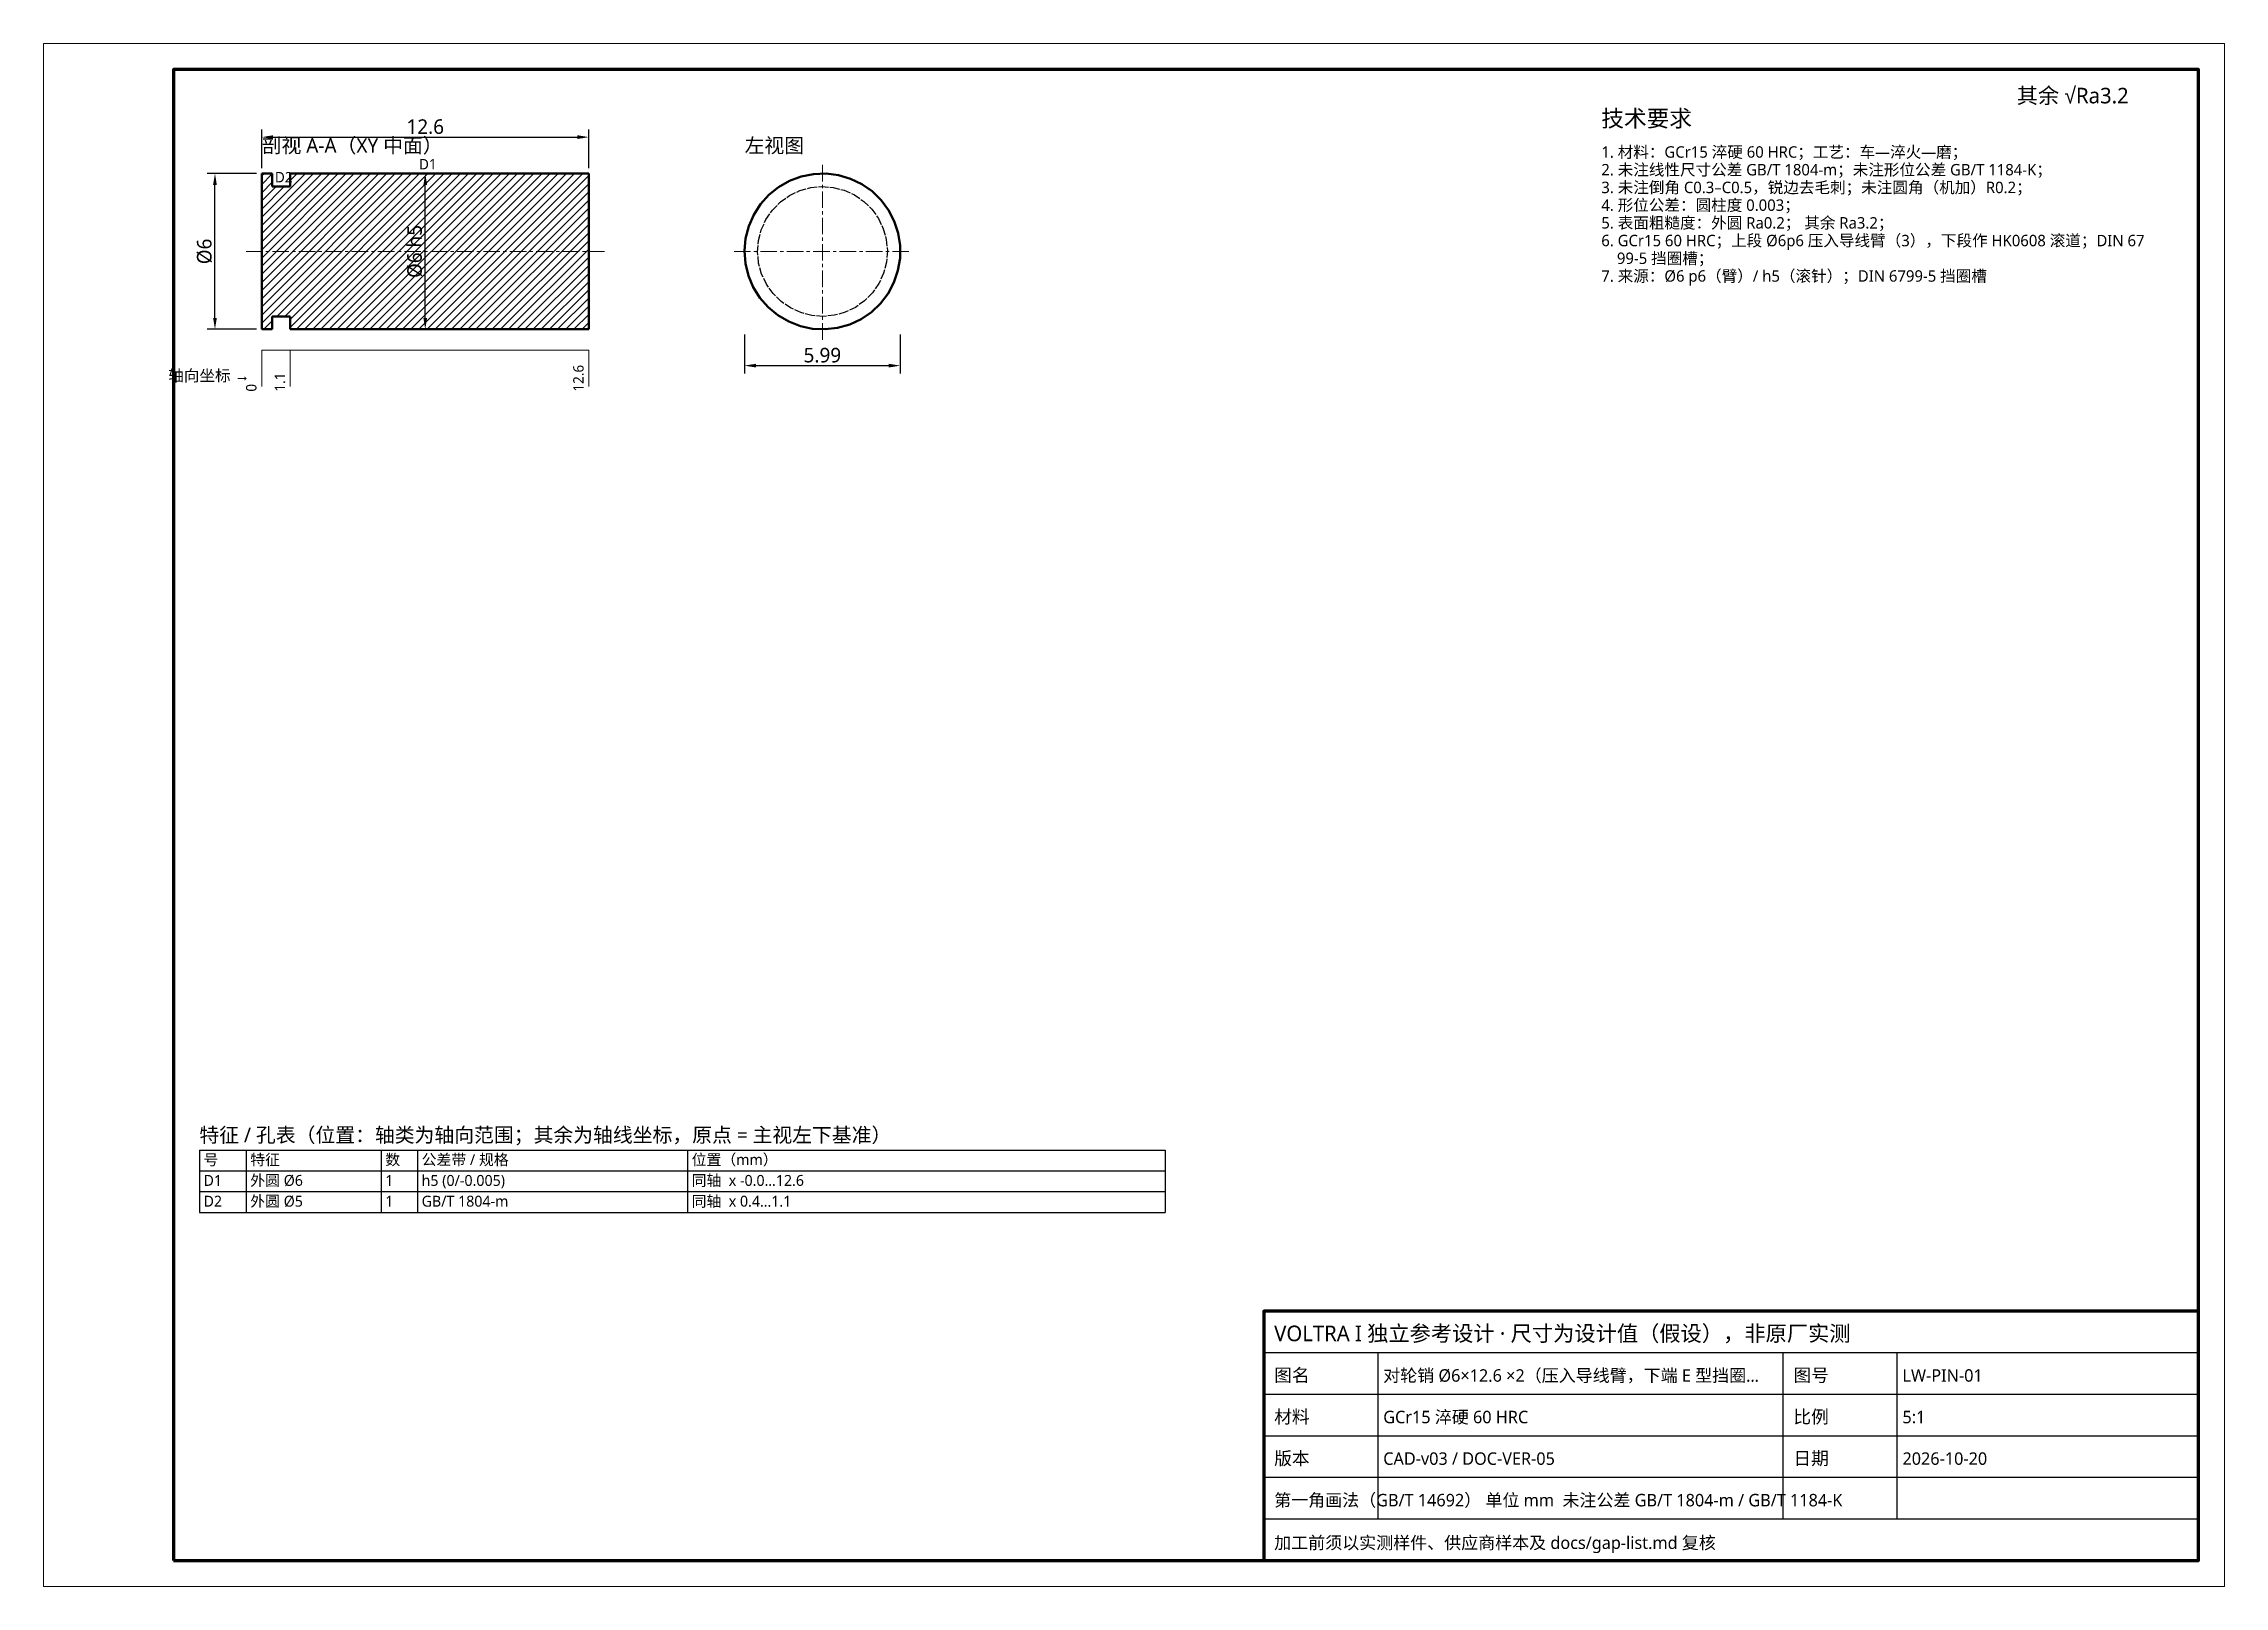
# Model space of a CAD drawing. Header units: millimetres. Extents: x 0 to 420, y 0 to 297.
import ezdxf

# ---------------------------------------------------------------- set-up
doc = ezdxf.new("R2010")
doc.units = ezdxf.units.MM
doc.linetypes.add('CENTER', pattern=[5.08, 3.175, -0.635, 0.635, -0.635])
doc.linetypes.add('DASHED', pattern=[1.524, 1.27, -0.254])
for name, color, linetype, lineweight in [('CENTER', 1, 'CENTER', 18), ('DIM', 3, 'CONTINUOUS', 18), ('FRAME', 7, 'CONTINUOUS', 70), ('HATCH', 8, 'CONTINUOUS', 13), ('HIDDEN', 8, 'DASHED', 25), ('TEXT', 7, 'CONTINUOUS', 25), ('VISIBLE', 7, 'CONTINUOUS', 50)]:
    doc.layers.add(name, color=color, linetype=linetype, lineweight=lineweight)
doc.styles.add('CJK', font='NotoSansCJK-Regular.ttc')
doc.dimstyles.new('GB', dxfattribs={"dimtxt": 2.8, "dimasz": 2.2, "dimexe": 1.5, "dimexo": 1, "dimgap": 0.6, "dimtad": 1, "dimlfac": 100, "dimzin": 12, "dimdsep": 46, "dimtxsty": 'CJK', "dimcen": 2.5, "dimazin": 3, "dimtfac": 0.5, "dimtmove": 2, "dimatfit": 3})

msp = doc.modelspace()

# ---------------------------------------------------------------- hatches: boundary and pattern name
at = {"layer": 'HATCH'}
h = msp.add_hatch(dxfattribs=at)
h.set_pattern_fill('ANSI31', scale=0.35)
h.paths.add_polyline_path([(42, 242.00001), (43.51938, 242.00001), (44, 243.03877), (44.05814, 244.50002), (45.57752, 244.50002), (47.0969, 244.50002), (47.5, 243.38374), (47.63565, 242.00001), (49.15503, 242.00001), (50.67441, 242.00001), (52.19379, 242.00001), (53.71317, 242.00001), (55.23255, 242.00001), (56.75193, 242.00001), (58.27131, 242.00001), (59.79069, 242.00001), (61.31007, 242.00001), (62.82945, 242.00001), (64.34883, 242.00001), (65.86821, 242.00001), (67.38759, 242.00001), (68.90697, 242.00001), (70.42635, 242.00001), (71.94573, 242.00001), (73.46511, 242.00001), (74.98449, 242.00001), (76.50387, 242.00001), (78.02325, 242.00001), (79.54263, 242.00001), (81.06201, 242.00001), (82.58139, 242.00001), (84.10077, 242.00001), (85.62015, 242.00001), (87.13953, 242.00001), (88.65891, 242.00001), (90.17829, 242.00001), (91.69766, 242.00001), (93.21704, 242.00001), (94.73642, 242.00001), (96.2558, 242.00001), (97.77518, 242.00001), (99.29456, 242.00001), (100.81394, 242.00001), (102.33332, 242.00001), (103.8527, 242.00001), (105, 242.3721), (105, 243.89148), (105, 245.41086), (105, 246.93024), (105, 248.44962), (105, 249.96899), (105, 251.48837), (105, 253.00775), (105, 254.52713), (105, 256.04651), (105, 257.56589), (105, 259.08527), (105, 260.60465), (105, 262.12403), (105, 263.64341), (105, 265.16279), (105, 266.68217), (105, 268.20155), (105, 269.72093), (105, 271.24031), (104.24031, 272), (102.72093, 272), (101.20155, 272), (99.68217, 272), (98.16279, 272), (96.64341, 272), (95.12403, 272), (93.60465, 272), (92.08527, 272), (90.56589, 272), (89.04651, 272), (87.52713, 272), (86.00775, 272), (84.48837, 272), (82.96899, 272), (81.44962, 272), (79.93024, 272), (78.41086, 272), (76.89148, 272), (75.3721, 272), (73.85272, 272), (72.33334, 272), (70.81396, 272), (69.29458, 272), (67.7752, 272), (66.25582, 272), (64.73644, 272), (63.21706, 272), (61.69768, 272), (60.1783, 272), (58.65892, 272), (57.13954, 272), (55.62016, 272), (54.10078, 272), (52.5814, 272), (51.06202, 272), (49.54264, 272), (48.02326, 272), (47.5, 271.00388), (47.4845, 269.5), (45.96513, 269.5), (44.44575, 269.5), (44, 270.57363), (43.90699, 272), (42.38761, 272), (42, 270.86823), (42, 269.34885), (42, 267.82947), (42, 266.31009), (42, 264.79071), (42, 263.27133), (42, 261.75195), (42, 260.23257), (42, 258.71319), (42, 257.19381), (42, 255.67443), (42, 254.15505), (42, 252.63567), (42, 251.11629), (42, 249.59691), (42, 248.07753), (42, 246.55815), (42, 245.03877), (42, 243.51939), (42, 242.00001)])

# ---------------------------------------------------------------- linework, layer by layer
at = {"layer": 'CENTER'}
for p, q in [((149.98496, 239.98778), (149.98496, 273.98778)), ((39, 256.98778), (108, 256.98778)), ((132.98496, 256.98778), (166.98496, 256.98778))]:
    msp.add_line(p, q, dxfattribs=at)
at = {"layer": 'DIM'}
for p, q in [((42, 238.00001), (42, 231.00001)), ((42, 238.00001), (105, 238.00001)), ((47.5, 238.00001), (47.5, 231.00001)), ((105, 238.00001), (105, 231.00001))]:
    msp.add_line(p, q, dxfattribs=at)
at = {"layer": 'FRAME', "lineweight": 18}
msp.add_lwpolyline([(0, 0), (420, 0), (420, 297), (0, 297)], close=True, dxfattribs=at)
at = {"layer": 'FRAME'}
for points in [[(25, 5), (415, 5), (415, 292), (25, 292)], [(235, 5), (415, 5), (415, 53), (235, 53)]]:
    msp.add_lwpolyline(points, close=True, dxfattribs=at)
at = {"layer": 'HIDDEN'}
for points in [[(135.20762, 259.48845), (135, 257.0834), (135.18087, 254.67619), (135.74553, 252.32916), (136.67938, 250.10311), (137.95822, 248.05568), (139.54892, 246.2399), (141.4103, 244.70281), (143.49414, 243.48421), (145.74647, 242.61566), (148.10896, 242.11966), (150.52043, 242.00905), (152.9184, 242.28669), (155.24079, 242.94541), (157.42743, 243.96813), (159.42171, 245.32837), (161.17196, 246.9909), (162.63285, 248.91266), (163.76656, 251.04388), (164.54371, 253.32936), (164.94419, 255.70991), (164.95761, 258.12387), (164.58363, 260.50872), (163.83193, 262.8027), (162.72199, 264.94639), (161.28255, 266.88428), (159.5509, 268.56616), (157.57187, 269.94849), (155.39673, 270.99546), (153.08181, 271.67996), (150.68707, 271.98425), (148.27453, 271.90046), (145.90667, 271.43076), (143.64482, 270.5873), (141.54756, 269.39195), (139.6692, 267.87564), (138.05841, 266.07767), (136.75689, 264.04459), (135.79835, 261.82905), (135.20762, 259.48845)], [(135.20762, 259.48845), (135, 257.0834), (135.18087, 254.67619), (135.74553, 252.32916), (136.67938, 250.10311), (137.95822, 248.05568), (139.54892, 246.2399), (141.4103, 244.70281), (143.49414, 243.48421), (145.74647, 242.61566), (148.10896, 242.11966), (150.52043, 242.00905), (152.9184, 242.28669), (155.24079, 242.94541), (157.42743, 243.96813), (159.42171, 245.32837), (161.17196, 246.9909), (162.63285, 248.91266), (163.76656, 251.04388), (164.54371, 253.32936), (164.94419, 255.70991), (164.95761, 258.12387), (164.58363, 260.50872), (163.83193, 262.8027), (162.72199, 264.94639), (161.28255, 266.88428), (159.5509, 268.56616), (157.57187, 269.94849), (155.39673, 270.99546), (153.08181, 271.67996), (150.68707, 271.98425), (148.27453, 271.90046), (145.90667, 271.43076), (143.64482, 270.5873), (141.54756, 269.39195), (139.6692, 267.87564), (138.05841, 266.07767), (136.75689, 264.04459), (135.79835, 261.82905), (135.20762, 259.48845)], [(135.20762, 259.48845), (135.79835, 261.82905), (136.75689, 264.04459), (138.05841, 266.07767), (139.6692, 267.87564), (141.54756, 269.39195), (143.64482, 270.5873), (145.90667, 271.43076), (148.27453, 271.90046), (150.68707, 271.98425), (153.08181, 271.67996), (155.39673, 270.99546), (157.57187, 269.94849), (159.5509, 268.56616), (161.28255, 266.88428), (162.72199, 264.94639), (163.83193, 262.8027), (164.58363, 260.50872), (164.95761, 258.12387), (164.94419, 255.70991), (164.54371, 253.32936), (163.76656, 251.04388), (162.63285, 248.91266), (161.17196, 246.9909), (159.42171, 245.32837), (157.42743, 243.96813), (155.24079, 242.94541), (152.9184, 242.28669), (150.52043, 242.00905), (148.10896, 242.11966), (145.74647, 242.61566), (143.49414, 243.48421), (141.4103, 244.70281), (139.54892, 246.2399), (137.95822, 248.05568), (136.67938, 250.10311), (135.74553, 252.32916), (135.18087, 254.67619), (135, 257.0834), (135.20762, 259.48845)], [(137.67298, 259.07371), (138.22034, 261.18273), (139.12562, 263.16466), (140.36131, 264.95928), (141.88985, 266.51206), (143.66481, 267.77583), (145.63225, 268.71217), (147.7324, 269.29265), (149.90144, 269.49962), (152.07347, 269.3268), (154.18249, 268.77943), (156.16442, 267.87415), (157.95904, 266.63847), (159.51182, 265.10993), (160.77559, 263.33497), (161.71193, 261.36752), (162.29241, 259.26738), (162.49938, 257.09833), (162.32656, 254.92631), (161.77919, 252.81729), (160.87391, 250.83535), (159.63823, 249.04073), (158.10969, 247.48795), (156.33473, 246.22419), (154.36729, 245.28784), (152.26714, 244.70737), (150.0981, 244.50039), (147.92607, 244.67322), (145.81705, 245.22058), (143.83512, 246.12586), (142.04049, 247.36154), (140.48771, 248.89009), (139.22395, 250.66505), (138.2876, 252.63249), (137.70713, 254.73264), (137.50015, 256.90168), (137.67298, 259.07371)], [(137.67298, 259.07371), (138.22034, 261.18273), (139.12562, 263.16466), (140.36131, 264.95928), (141.88985, 266.51206), (143.66481, 267.77583), (145.63225, 268.71217), (147.7324, 269.29265), (149.90144, 269.49962), (152.07347, 269.3268), (154.18249, 268.77943), (156.16442, 267.87415), (157.95904, 266.63847), (159.51182, 265.10993), (160.77559, 263.33497), (161.71193, 261.36752), (162.29241, 259.26738), (162.49938, 257.09833), (162.32656, 254.92631), (161.77919, 252.81729), (160.87391, 250.83535), (159.63823, 249.04073), (158.10969, 247.48795), (156.33473, 246.22419), (154.36729, 245.28784), (152.26714, 244.70737), (150.0981, 244.50039), (147.92607, 244.67322), (145.81705, 245.22058), (143.83512, 246.12586), (142.04049, 247.36154), (140.48771, 248.89009), (139.22395, 250.66505), (138.2876, 252.63249), (137.70713, 254.73264), (137.50015, 256.90168), (137.67298, 259.07371)]]:
    msp.add_lwpolyline(points, dxfattribs=at)
at = {"layer": 'TEXT'}
for p, q in [((30, 84), (30, 72)), ((39, 84), (39, 72)), ((65, 84), (65, 72)), ((72, 84), (72, 72)), ((124, 84), (124, 72)), ((216, 84), (216, 72)), ((235, 45), (415, 45)), ((257, 13), (257, 45)), ((335, 13), (335, 45)), ((357, 13), (357, 45)), ((235, 37), (415, 37)), ((235, 29), (415, 29)), ((235, 21), (415, 21)), ((235, 13), (415, 13))]:
    msp.add_line(p, q, dxfattribs=at)
for points in [[(30, 84), (216, 84)], [(30, 80), (216, 80)], [(30, 76), (216, 76)], [(30, 72), (216, 72)]]:
    msp.add_lwpolyline(points, dxfattribs=at)
at = {"layer": 'VISIBLE'}
for points in [[(44, 272), (42, 272)], [(42, 272), (42, 242.00001)], [(44, 272), (44, 269.5)], [(47.5, 269.5), (44, 269.5)], [(47.5, 272), (47.5, 269.5)], [(105, 272), (47.5, 272)], [(105, 272), (105, 242.00001)], [(135.20762, 259.48845), (135.79835, 261.82905), (136.75689, 264.04459), (138.05841, 266.07767), (139.6692, 267.87564), (141.54756, 269.39195), (143.64482, 270.5873), (145.90667, 271.43076), (148.27453, 271.90046), (150.68707, 271.98425), (153.08181, 271.67996), (155.39673, 270.99546), (157.57187, 269.94849), (159.5509, 268.56616), (161.28255, 266.88428), (162.72199, 264.94639), (163.83193, 262.8027), (164.58363, 260.50872), (164.95761, 258.12387), (164.94419, 255.70991), (164.54371, 253.32936), (163.76656, 251.04388), (162.63285, 248.91266), (161.17196, 246.9909), (159.42171, 245.32837), (157.42743, 243.96813), (155.24079, 242.94541), (152.9184, 242.28669), (150.52043, 242.00905), (148.10896, 242.11966), (145.74647, 242.61566), (143.49414, 243.48421), (141.4103, 244.70281), (139.54892, 246.2399), (137.95822, 248.05568), (136.67938, 250.10311), (135.74553, 252.32916), (135.18087, 254.67619), (135, 257.0834), (135.20762, 259.48845)], [(44, 244.50002), (44, 242.00001)], [(47.5, 244.50002), (44, 244.50002)], [(47.5, 244.50002), (47.5, 242.00001)], [(44, 242.00001), (42, 242.00001)], [(105, 242.00001), (47.5, 242.00001)]]:
    msp.add_lwpolyline(points, dxfattribs=at)

# ---------------------------------------------------------------- texts
at = {"layer": 'DIM', "style": 'CJK'}
for s, height, p in [('D1', 2, (72.3, 272.78778)), ('D2', 2, (44.55, 270.28778)), ('轴向坐标 →', 2.2, (24, 232.00001))]:
    msp.add_text(s, height=height, dxfattribs=at).set_placement(p)
for s, p in [('0', (41, 230.00001)), ('1.1', (46.5, 230.00001)), ('12.6', (104, 230.00001))]:
    msp.add_text(s, height=2, rotation=90, dxfattribs=at).set_placement(p)
at = {"layer": 'TEXT', "style": 'CJK'}
for s, height, p in [('其余 √Ra3.2', 3, (380, 285.5)), ('技术要求', 3.2, (300, 281)), ('剖视 A-A（XY 中面）', 2.8, (42, 276)), ('左视图', 2.8, (135, 275.98425)), ('1. 材料：GCr15 淬硬 60 HRC；工艺：车—淬火—磨；', 2.2, (300, 275.04)), ('2. 未注线性尺寸公差 GB/T 1804-m；未注形位公差 GB/T 1184-K；', 2.2, (300, 271.63)), ('3. 未注倒角 C0.3–C0.5，锐边去毛刺；未注圆角（机加）R0.2；', 2.2, (300, 268.22)), ('4. 形位公差：圆柱度 0.003；', 2.2, (300, 264.81)), ('6. GCr15 60 HRC；上段 Ø6p6 压入导线臂（3），下段作 HK0608 滚道；DIN 67', 2.2, (300, 257.99)), ('5. 表面粗糙度：外圆 Ra0.2； 其余 Ra3.2；', 2.2, (300, 261.4)), ('\u300099-5 挡圈槽；', 2.2, (300, 254.58)), ('7. 来源：Ø6 p6（臂）/ h5（滚针）；DIN 6799-5 挡圈槽', 2.2, (300, 251.17)), ('特征 / 孔表（位置：轴类为轴向范围；其余为轴线坐标，原点 = 主视左下基准）', 2.8, (30, 85.5)), ('号', 2.1, (30.8, 81.1)), ('特征', 2.1, (39.8, 81.1)), ('数', 2.1, (65.8, 81.1)), ('公差带 / 规格', 2.1, (72.8, 81.1)), ('位置（mm）', 2.1, (124.8, 81.1)), ('D1', 2.1, (30.8, 77.1)), ('外圆 Ø6', 2.1, (39.8, 77.1)), ('1', 2.1, (65.8, 77.1)), ('h5 (0/-0.005)', 2.1, (72.8, 77.1)), ('同轴  x -0.0…12.6', 2.1, (124.8, 77.1)), ('D2', 2.1, (30.8, 73.1)), ('外圆 Ø5', 2.1, (39.8, 73.1)), ('1', 2.1, (65.8, 73.1)), ('GB/T 1804-m', 2.1, (72.8, 73.1)), ('同轴  x 0.4…1.1', 2.1, (124.8, 73.1)), ('VOLTRA I 独立参考设计 · 尺寸为设计值（假设），非原厂实测', 3, (237, 47.2)), ('图名', 2.5, (237, 39.4)), ('对轮销 Ø6×12.6 ×2（压入导线臂，下端 E 型挡圈…', 2.4, (258, 39.4)), ('图号', 2.5, (337, 39.4)), ('LW-PIN-01', 2.4, (358, 39.4)), ('材料', 2.5, (237, 31.4)), ('GCr15 淬硬 60 HRC', 2.4, (258, 31.4)), ('比例', 2.5, (337, 31.4)), ('5:1', 2.4, (358, 31.4)), ('版本', 2.5, (237, 23.4)), ('CAD-v03 / DOC-VER-05', 2.4, (258, 23.4)), ('日期', 2.5, (337, 23.4)), ('2026-10-20', 2.4, (358, 23.4)), ('第一角画法（GB/T 14692） 单位 mm  未注公差 GB/T 1804-m / GB/T 1184-K', 2.4, (237, 15.4)), ('加工前须以实测样件、供应商样本及 docs/gap-list.md 复核', 2.4, (237, 7.2))]:
    msp.add_text(s, height=height, dxfattribs=at).set_placement(p)

# ---------------------------------------------------------------- dimensions: what is measured, and where the dimension line sits
at = {"layer": 'DIM'}
for base, p1, p2, text in [((42, 279), (42, 272), (105, 272), '12.6'), ((135, 235.00905), (135, 242.00905), (164.95761, 242.00905), '5.99')]:
    msp.add_linear_dim(base=base, p1=p1, p2=p2, text=text, dimstyle='GB', dxfattribs=at).render()
for base, p1, p2, text in [((33, 242.00001), (42, 242.00001), (42, 272), 'Ø6'), ((73.5, 241.98778), (73.5, 241.98778), (73.5, 271.98778), 'Ø6 h5')]:
    msp.add_linear_dim(base=base, p1=p1, p2=p2, angle=90, text=text, dimstyle='GB', dxfattribs=at).render()

doc.saveas('drawing.dxf')
